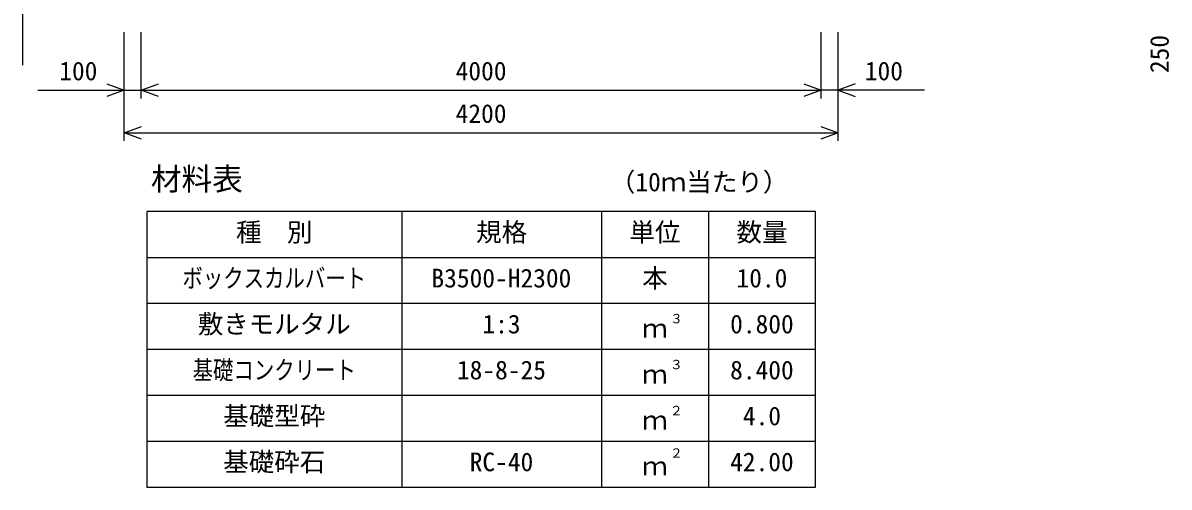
# Model space of a CAD drawing. Units: millimetres, scale not verified. Extents: x -100800 to 100800, y -35640 to 35640.
# Drawn here: x 75663 to 82407, y -24401 to -21674 of the extents above; entities that cross this region are included whole.
import ezdxf
from ezdxf.enums import TextEntityAlignment as Align

# ---------------------------------------------------------------- set-up
doc = ezdxf.new("R2010")
doc.units = ezdxf.units.MM
doc.header["$LTSCALE"] = 120
for name, color, linetype, lineweight in [('0-0_DIM', 7, 'Continuous', 25), ('0-3_HYO', 3, 'Continuous', 25), ('0-4_HYO2', 4, 'Continuous', 25), ('0-7_TXT', 7, 'Continuous', 25)]:
    doc.layers.add(name, color=color, linetype=linetype, lineweight=lineweight)
doc.styles.add('ＭＳ ゴシック', font='')
doc.styles.get('ＭＳ ゴシック').set_extended_font_data('MS Gothic')

msp = doc.modelspace()

# ---------------------------------------------------------------- linework, layer by layer
at = {"layer": '0-0_DIM'}
for p, q in [((75663, -21921.8), (75663, -21599.7)), ((76259.1, -22366.9), (76259.1, -21727.3)), ((76359.1, -22116.9), (76359.1, -21727.3)), ((80359.1, -22116.9), (80359.1, -21727.3)), ((80459.1, -22366.9), (80459.1, -21727.3)), ((75751.1, -22068.9), (76259.1, -22068.9)), ((76259.1, -22068.9), (76359.1, -22068.9)), ((76359.1, -22068.9), (80359.1, -22068.9)), ((76259.1, -22318.9), (80459.1, -22318.9))]:
    msp.add_line(p, q, dxfattribs=at)
for points in [[(76157.6, -22032), (76259.1, -22068.9), (76157.6, -22105.9)], [(76460.6, -22105.9), (76359.1, -22068.9), (76460.6, -22032)], [(80257.6, -22032), (80359.1, -22068.9), (80257.6, -22105.9)], [(80560.6, -22032), (80459.1, -22068.9), (80560.6, -22105.9)], [(80967.1, -22068.9), (80459.1, -22068.9), (80359.1, -22068.9)], [(76360.6, -22355.9), (76259.1, -22318.9), (76360.6, -22282)], [(80357.6, -22282), (80459.1, -22318.9), (80357.6, -22355.9)]]:
    msp.add_lwpolyline(points, dxfattribs=at)
at = {"layer": '0-3_HYO'}
for p, q in [((77891.6, -22781.4), (77891.6, -24401.4)), ((79066.6, -22781.4), (79066.6, -24401.4)), ((79696.6, -22781.4), (79696.6, -24401.4)), ((76391.6, -23051.4), (80326.6, -23051.4))]:
    msp.add_line(p, q, dxfattribs=at)
msp.add_lwpolyline([(76391.6, -24401.4), (80326.6, -24401.4), (80326.6, -22781.4), (76391.6, -22781.4)], close=True, dxfattribs=at)
at = {"layer": '0-4_HYO2'}
for p, q in [((76391.6, -23321.4), (80326.6, -23321.4)), ((76391.6, -23591.4), (80326.6, -23591.4)), ((76391.6, -23861.4), (80326.6, -23861.4)), ((76391.6, -24131.4), (80326.6, -24131.4))]:
    msp.add_line(p, q, dxfattribs=at)

# ---------------------------------------------------------------- texts
at = {"layer": '0-0_DIM', "style": 'ＭＳ ゴシック'}
msp.add_text('250', height=110, rotation=90, dxfattribs=at).set_placement((82438, -21968.5), align=Align.BOTTOM_LEFT)
for s, p in [('100', (75876.7, -22043.9)), ('4000', (78209.1, -22043.9)), ('100', (80616.5, -22043.9)), ('4200', (78209.1, -22293.9))]:
    msp.add_text(s, height=110, dxfattribs=at).set_placement(p, align=Align.BOTTOM_LEFT)
at = {"layer": '0-7_TXT', "style": 'ＭＳ ゴシック'}
for s, height, p in [('材料表', 132, (76416.6, -22696.4)), ('（10ｍ当たり）', 110, (79116.6, -22696.4)), ('種\u3000別', 110, (76916.6, -22991.4)), ('規格', 110, (78329.1, -22991.4)), ('単位', 110, (79231.6, -22991.4)), ('数量', 110, (79861.6, -22991.4)), ('B3500-H2300', 110, (78066.6, -23261.4)), ('本', 110, (79306.6, -23261.4)), ('10.0', 110, (79861.6, -23261.4)), ('敷きモルタル', 110, (76691.6, -23531.4)), ('1:3', 110, (78366.6, -23531.4)), ('３', 55, (79470.5, -23455.5)), ('0.800', 110, (79824.1, -23531.4)), ('ｍ', 110, (79306.6, -23556.4)), ('18-8-25', 110, (78216.6, -23801.4)), ('３', 55, (79470.5, -23725.5)), ('8.400', 110, (79824.1, -23801.4)), ('ｍ', 110, (79306.6, -23826.4)), ('基礎型砕', 110, (76841.6, -24071.4)), ('２', 55, (79470.5, -23995.5)), ('4.0', 110, (79899.1, -24071.4)), ('ｍ', 110, (79306.6, -24096.4)), ('基礎砕石', 110, (76841.6, -24341.4)), ('RC-40', 110, (78291.6, -24341.4)), ('２', 55, (79470.5, -24245.5)), ('42.00', 110, (79824.1, -24341.4)), ('ｍ', 110, (79306.6, -24366.4))]:
    msp.add_text(s, height=height, dxfattribs=at).set_placement(p, align=Align.BOTTOM_LEFT)
at = {"layer": '0-7_TXT', "style": 'ＭＳ ゴシック', "width": 0.8}
for s, p in [('ボックスカルバート', (76601.6, -23261.4)), ('基礎コンクリート', (76661.6, -23801.4))]:
    msp.add_text(s, height=110, dxfattribs=at).set_placement(p, align=Align.BOTTOM_LEFT)

doc.saveas('drawing.dxf')
